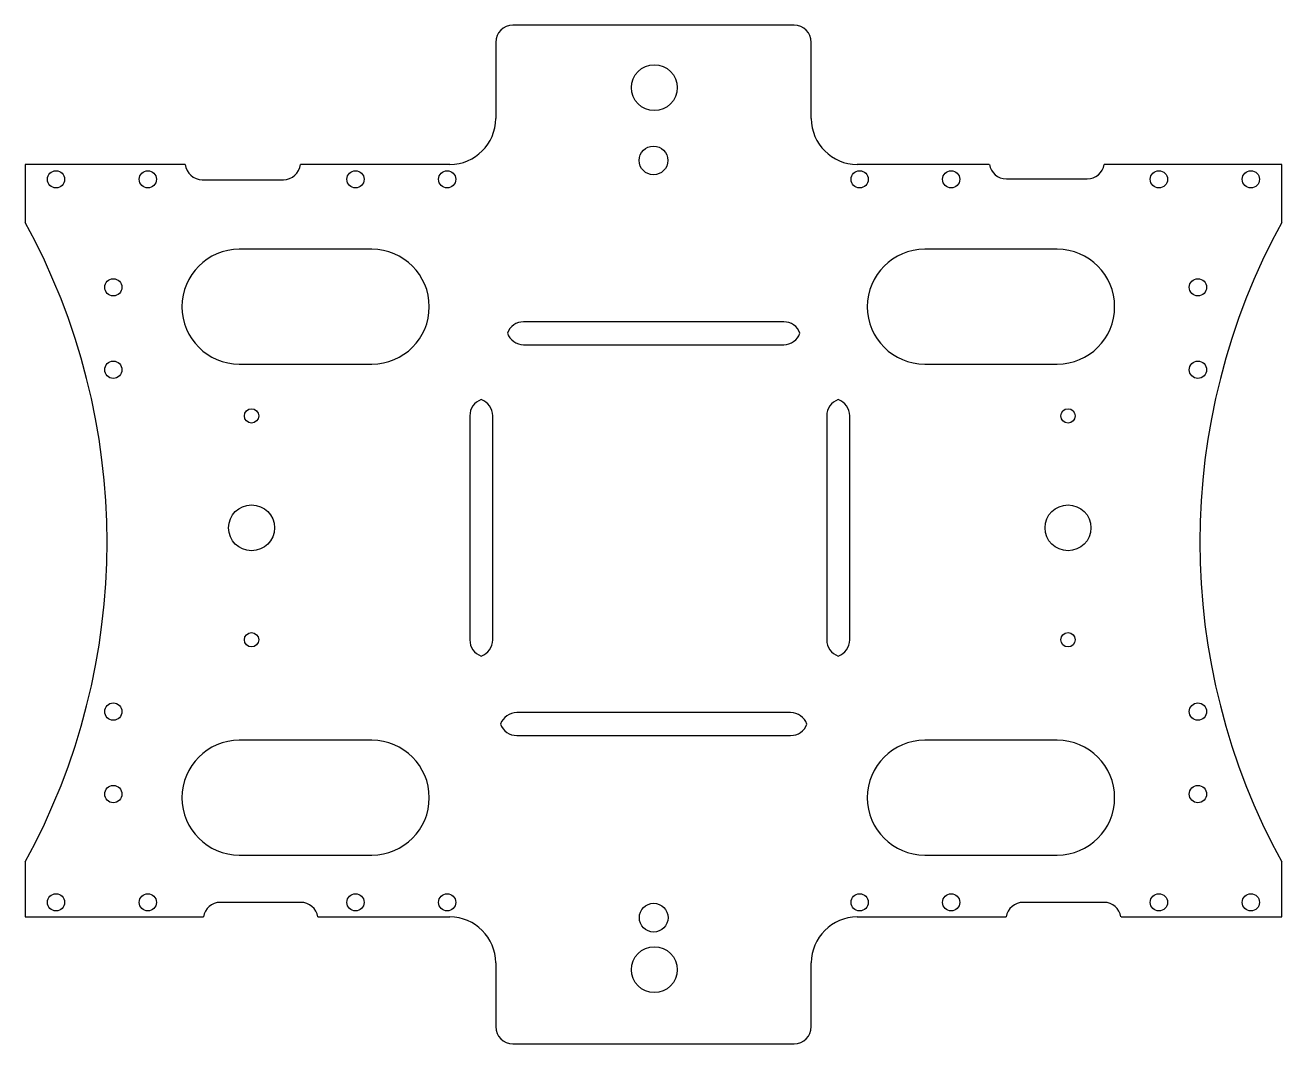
# Model space of a CAD drawing. Header units: millimetres. Extents: x -183 to 36, y -66 to 112.
import ezdxf

# ---------------------------------------------------------------- set-up
doc = ezdxf.new("R2010")
doc.units = ezdxf.units.MM

msp = doc.modelspace()

# ---------------------------------------------------------------- linework, layer by layer
at = {"color": 7, "linetype": 'Continuous', "lineweight": 25}
for p, q in [((-48.66, 111.55), (-97.66, 111.55)), ((-100.66, 108.55), (-100.66, 95.29)), ((-45.66, 95.29), (-45.66, 108.55)), ((-154.78, 87.29), (-182.66, 87.29)), ((-182.66, 87.29), (-182.66, 77.17)), ((-108.66, 87.29), (-134.68, 87.29)), ((-14.64, 87.29), (-37.66, 87.29)), ((36.34, 87.29), (5.38, 87.29)), ((36.34, 77.17), (36.34, 87.29)), ((-151.8, 84.63), (-137.66, 84.63)), ((-11.67, 84.76), (2.42, 84.76)), ((-122.24, 72.5), (-145.34, 72.5)), ((-2.8, 72.5), (-25.9, 72.5)), ((-50.47, 59.87), (-95.79, 59.87)), ((-95.79, 55.87), (-50.47, 55.87)), ((-145.34, 52.5), (-122.24, 52.5)), ((-25.9, 52.5), (-2.8, 52.5)), ((-105.17, 43.48), (-105.17, 4.48)), ((-101.17, 4.48), (-101.17, 43.48)), ((-42.97, 43.48), (-42.97, 4.48)), ((-38.97, 4.48), (-38.97, 43.48)), ((-49.26, -8.2), (-97, -8.2)), ((-122.24, -13.03), (-145.34, -13.03)), ((-97, -12.2), (-49.26, -12.2)), ((-2.8, -13.03), (-25.9, -13.03)), ((-182.66, -34.22), (-182.66, -43.81)), ((-145.34, -33.03), (-122.24, -33.03)), ((-25.9, -33.03), (-2.8, -33.03)), ((36.34, -43.81), (36.34, -34.22)), ((-134.63, -41.26), (-148.64, -41.26)), ((5.34, -41.26), (-8.73, -41.26)), ((-182.66, -43.81), (-151.6, -43.81)), ((-131.66, -43.81), (-108.66, -43.81)), ((-37.66, -43.81), (-11.7, -43.81)), ((8.31, -43.81), (36.34, -43.81)), ((-100.66, -51.81), (-100.66, -62.91)), ((-45.66, -62.91), (-45.66, -51.81)), ((-97.66, -65.91), (-48.66, -65.91))]:
    msp.add_line(p, q, dxfattribs=at)
for centre, radius in [((-73.02, 100.66), 4), ((-73.16, 87.98), 2.5), ((-177.28, 84.69), 1.5), ((-161.28, 84.69), 1.5), ((-125.09, 84.69), 1.5), ((-109.12, 84.69), 1.5), ((-37.24, 84.69), 1.5), ((-21.29, 84.69), 1.5), ((14.91, 84.69), 1.5), ((30.94, 84.69), 1.5), ((-167.3, 65.88), 1.5), ((21.71, 65.88), 1.5), ((-167.3, 51.52), 1.5), ((21.71, 51.52), 1.5), ((-143.21, 43.48), 1.25), ((-0.93, 43.48), 1.25), ((-143.21, 23.98), 4), ((-0.93, 23.98), 4), ((-143.21, 4.48), 1.25), ((-0.93, 4.48), 1.25), ((-167.3, -8.03), 1.5), ((21.71, -8.03), 1.5), ((-167.3, -22.4), 1.5), ((21.71, -22.4), 1.5), ((-177.28, -41.26), 1.5), ((-161.28, -41.26), 1.5), ((-125.09, -41.26), 1.5), ((-109.12, -41.26), 1.5), ((-73.13, -43.93), 2.5), ((-37.24, -41.26), 1.5), ((-21.29, -41.26), 1.5), ((14.91, -41.26), 1.5), ((30.94, -41.26), 1.5), ((-73.02, -52.99), 4)]:
    msp.add_circle(centre, radius, dxfattribs=at)
for centre, radius, start, end in [((-97.66, 108.55), 3, 90, 180), ((-48.66, 108.55), 3, 0, 90), ((-108.66, 95.29), 8, 270, 0), ((-37.66, 95.29), 8, 180, 270), ((-151.8, 87.63), 3, 186.5928, 270), ((-137.66, 87.63), 3, 270, 353.4072), ((-11.67, 87.76), 3, 188.9721, 270), ((2.42, 87.76), 3, 270, 351.0279), ((-284.15, 21.48), 115.77, 331.2416, 28.7584), ((137.82, 21.48), 115.77, 151.2416, 208.7584), ((-145.34, 62.5), 10, 90, 270), ((-122.24, 62.5), 10, 270, 90), ((-25.9, 62.5), 10, 90, 270), ((-2.8, 62.5), 10, 270, 90), ((-95.79, 56.87), 3, 90, 160.5288), ((-50.47, 56.87), 3, 19.4712, 90), ((-95.79, 58.87), 3, 199.4712, 270), ((-50.47, 58.87), 3, 270, 340.5288), ((-102.17, 43.48), 3, 109.4712, 180), ((-104.17, 43.48), 3, 0, 70.5288), ((-39.97, 43.48), 3, 109.4712, 180), ((-41.97, 43.48), 3, 0, 70.5288), ((-102.17, 4.48), 3, 180, 250.5288), ((-104.17, 4.48), 3, 289.4712, 0), ((-39.97, 4.48), 3, 180, 250.5288), ((-41.97, 4.48), 3, 289.4712, 0), ((-97, -11.2), 3, 90, 160.5288), ((-49.26, -11.2), 3, 19.4712, 90), ((-97, -9.2), 3, 199.4712, 270), ((-49.26, -9.2), 3, 270, 340.5288), ((-145.34, -23.03), 10, 90, 270), ((-122.24, -23.03), 10, 270, 90), ((-25.9, -23.03), 10, 90, 270), ((-2.8, -23.03), 10, 270, 90), ((-148.64, -44.26), 3, 90, 171.2066), ((-134.63, -44.26), 3, 8.7934, 90), ((-8.73, -44.26), 3, 90, 171.1998), ((5.34, -44.26), 3, 8.8002, 90), ((-108.66, -51.81), 8, 0, 90), ((-37.66, -51.81), 8, 90, 180), ((-97.66, -62.91), 3, 180, 270), ((-48.66, -62.91), 3, 270, 0)]:
    msp.add_arc(centre, radius, start, end, dxfattribs=at)

doc.saveas('drawing.dxf')
